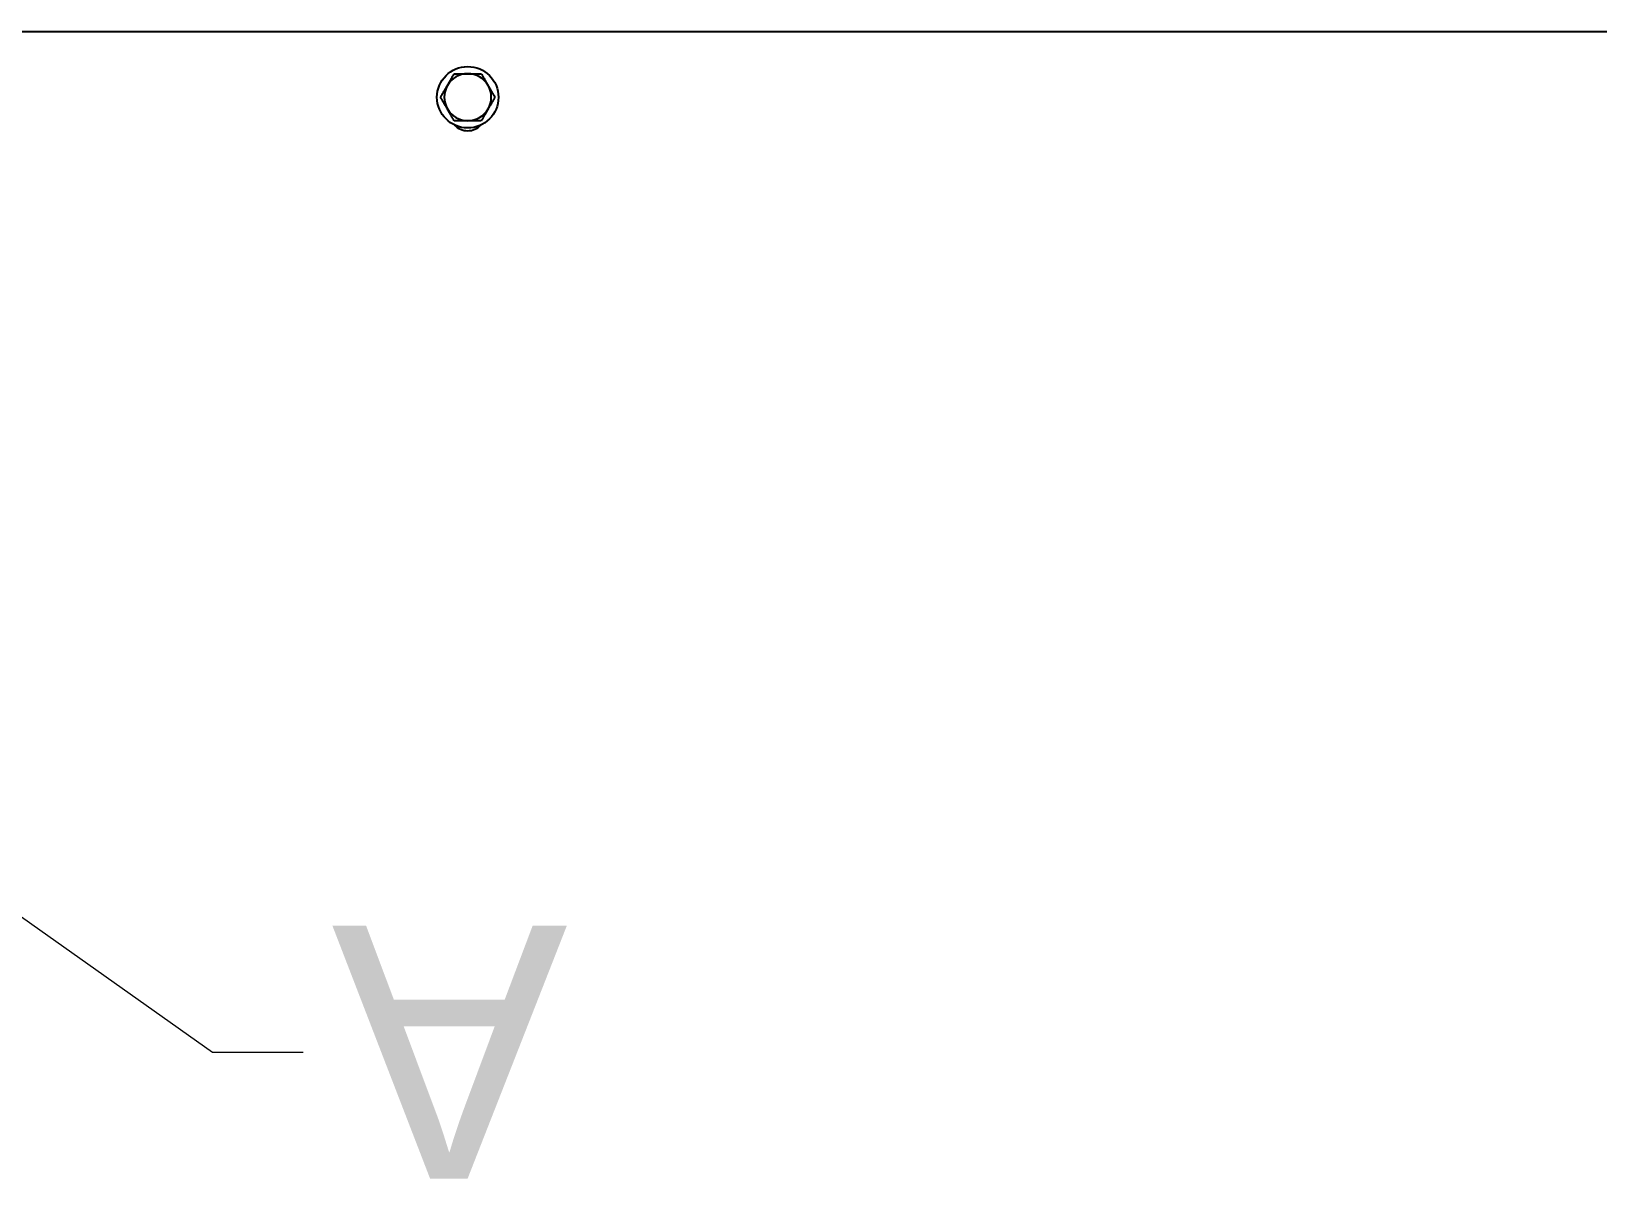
# Model space of a CAD drawing. Extents: x -76427 to 292734, y -42117 to 131250.
# Drawn here: x 13044.3 to 13477.4, y 2306.8 to 2624.1 of the extents above; entities that cross this region are included whole.
import ezdxf

# ---------------------------------------------------------------- set-up
doc = ezdxf.new("R2010")
doc.units = 0
doc.header["$LTSCALE"] = 10
doc.layers.add('XFM7Q10PV-200K$0$PV-EQ(200K)', color=22, linetype='Continuous')
doc.styles.add('XFM7Q10PV-200K$0$Atlas Copco 3.5mm', font='arial.ttf')
doc.dimstyles.new('XFM7Q10PV-200K$0$Atlas Copco$7', dxfattribs={"dimscale": 10, "dimtxt": 3.5, "dimasz": 2.5, "dimexe": 2, "dimexo": 1, "dimgap": 0.762, "dimtad": 1, "dimdec": 1, "dimrnd": 1e-08, "dimtxsty": 'XFM7Q10PV-200K$0$Atlas Copco 3.5mm', "dimcen": 0.09, "dimdle": 10, "dimclrd": 7, "dimclre": 256, "dimclrt": 7, "dimadec": 1, "dimazin": 2, "dimtfac": 1, "dimtdec": 4, "dimtmove": 0, "dimatfit": 3, "dimfxl": 1, "dimtolj": 1, "dimlwd": 9, "dimlwe": 9, "dimarcsym": 0})

# ---------------------------------------------------------------- blocks, each defined once
blk = doc.blocks.new('XFM7Q10PV-200K$0$PV-主機 - Mega-V57-CUB_L40')
blk.add_line((455.21, 145), (455.21, -472.25))
blk.add_circle((436.98, -25), 8.5)
for centre, radius, start, end in [((432.71, -25), 5, 132.9888, 227.0112), ((436.98, -25), 6.5, 120, 180), ((436.98, -25), 6.5, 60, 120), ((436.98, -25), 6.5, 0, 60), ((436.98, -25), 6.5, 180, 240), ((436.98, -25), 6.5, 300, 0), ((436.98, -25), 6.5, 240, 300)]:
    blk.add_arc(centre, radius, start, end)
for points, weights in [([(430.48, -21.25), (432.22, -20.24), (433.73, -19.37)], [1.07595444278, 1.07665212978, 1]), ([(430.48, -25), (430.48, -23.26), (430.48, -21.25)], [1, 1.07665212978, 1.07595444278]), ([(433.73, -19.37), (435.23, -18.5), (436.98, -17.49)], [1, 1.07665212978, 1.07595444278]), ([(436.98, -17.49), (438.72, -18.5), (440.23, -19.37)], [1.07595444278, 1.07665212978, 1]), ([(440.23, -19.37), (441.73, -20.24), (443.48, -21.25)], [1, 1.07665212978, 1.07595444278]), ([(443.48, -21.25), (443.48, -23.26), (443.48, -25)], [1.07595444278, 1.07665212978, 1]), ([(430.48, -28.75), (430.48, -26.74), (430.48, -25)], [1.07595444278, 1.07665212978, 1]), ([(443.48, -25), (443.48, -26.74), (443.48, -28.75)], [1, 1.07665212978, 1.07595444278]), ([(433.73, -30.63), (432.22, -29.76), (430.48, -28.75)], [1, 1.07665212978, 1.07595444278]), ([(443.48, -28.75), (441.73, -29.76), (440.23, -30.63)], [1.07595444278, 1.07665212978, 1]), ([(436.98, -32.51), (435.23, -31.5), (433.73, -30.63)], [1.07595444278, 1.07665212978, 1]), ([(440.23, -30.63), (438.72, -31.5), (436.98, -32.51)], [1, 1.07665212978, 1.07595444278])]:
    blk.add_rational_spline(points, weights, degree=2)
at = {"insert": (137.85, -52.6), "char_height": 70, "attachment_point": 1, "rotation": 90, "style": 'XFM7Q10PV-200K$0$Atlas Copco 3.5mm'}
blk.add_mtext('{A}', dxfattribs=at)
at = {"annotation_type": 0, "has_hookline": 1, "hookline_direction": 1, "text_width": 65.37, "horizontal_direction": (0, 1, 0)}
blk.add_leader([(302.81, 229.21), (172.85, 45.54), (172.85, 20.54)], dimstyle='XFM7Q10PV-200K$0$Atlas Copco$7', override={"dimtad": 0}, dxfattribs=at)
blk = doc.blocks.new('XFM7Q10PV-200K')
at = {"layer": 'XFM7Q10PV-200K$0$PV-EQ(200K)', "rotation": 90}
blk.add_blockref('XFM7Q10PV-200K$0$PV-主機 - Mega-V57-CUB_L40', (13140, 2168.9), dxfattribs=at)

msp = doc.modelspace()

# ---------------------------------------------------------------- block references
msp.add_blockref('XFM7Q10PV-200K', (0, 0))

doc.saveas('drawing.dxf')
